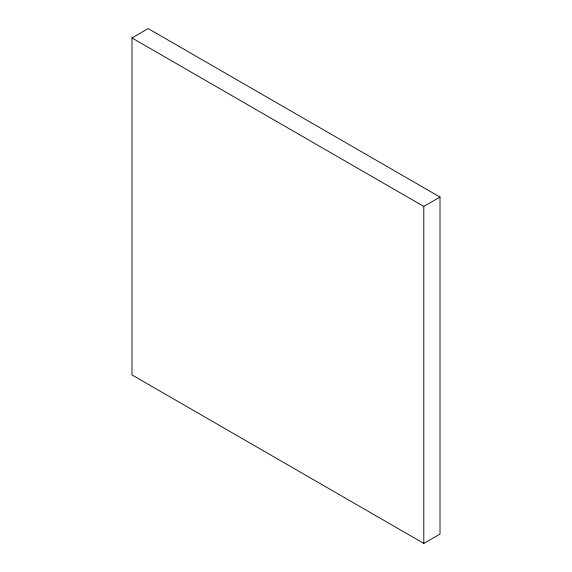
<?xml version="1.0" encoding="UTF-8"?>
<svg xmlns="http://www.w3.org/2000/svg" width="572" height="572" viewBox="0 0 572 572"><rect width="100%" height="100%" fill="white"/><g stroke="black" fill="none" stroke-linecap="round" stroke-linejoin="round"><path stroke-width="0.86" d="M131.989 37.959L148.198 28.6L440.011 197.075L440.011 534.041L423.802 543.4L131.989 374.925L131.989 37.959L423.802 206.435L440.011 197.075M423.802 206.435L423.802 543.4"/></g></svg>
